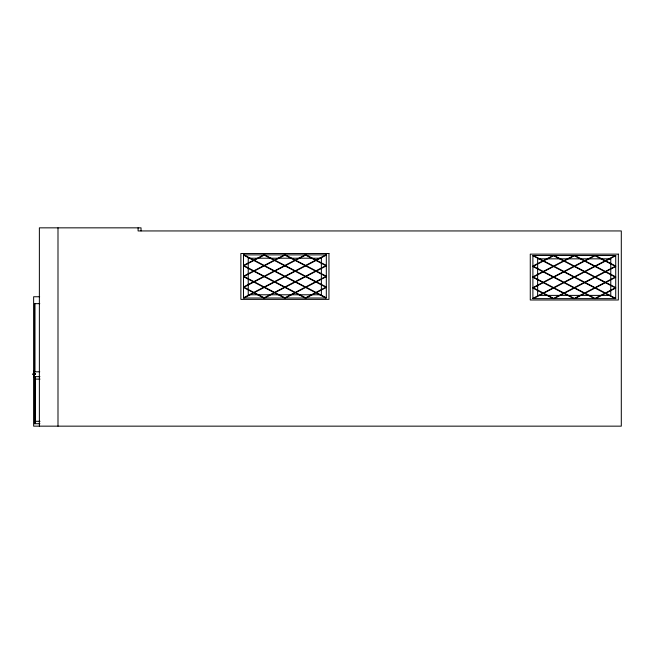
<?xml version="1.0" encoding="UTF-8"?>
<svg xmlns="http://www.w3.org/2000/svg" width="654" height="654" viewBox="0 0 654 654"><rect width="100%" height="100%" fill="white"/><g stroke="black" fill="none" stroke-linecap="round" stroke-linejoin="round"><path stroke-width="0.98" d="M33.272 374.235L33.681 373.606A1.463 0.907 -90 0 1 34.073 373.606L34.809 374.137A1.373 0.85 -90 0 0 35.177 374.137L35.529 373.884L34.637 374.137A1.373 0.85 -90 0 1 34.27 374.137L33.468 374.521M33.64 371.799C34.883 368.439 34.875 379.999 33.64 376.663M35.259 421.282L34.989 423.718L34.989 376.663L35.259 421.282L40.008 421.282M33.37 374.636L33.37 373.924L33.24 374.333M34.041 377.366L33.975 371.014M34.989 373.884C34.482 374.603 31.703 374.791 33.15 373.606A1.463 0.907 -90 0 1 33.534 373.606L34.719 374.579L35.529 373.884M243.501 265.434L253.409 260.276L243.501 255.117M263.766 254.888L253.85 260.047L243.942 254.888M243.501 276.217L263.766 265.663L253.85 260.505L243.942 265.663L253.85 270.83M284.474 254.888L274.557 260.047L264.641 254.888M243.501 287L253.409 281.833L243.501 276.675M305.173 254.888L295.265 260.047L285.348 254.888M243.501 297.774L253.409 292.616L243.501 287.458M325.88 254.888L315.972 260.047L306.056 254.888M243.942 298.003L253.85 292.845L263.766 298.003M326.321 255.117L316.413 260.276L326.321 265.434M264.641 298.003L274.557 292.845L284.474 298.003M326.321 265.892L316.413 271.058L326.321 276.217M285.348 298.003L295.265 292.845L305.173 298.003M326.321 276.675L316.413 281.833L326.321 287M306.056 298.003L315.972 292.845L325.88 298.003M326.321 287.458L316.413 292.616L326.321 297.774M532.896 266.055L542.812 260.897L532.896 255.739M553.161 255.501L543.253 260.668L533.337 255.501M532.896 276.838L553.161 266.284L543.253 261.126L533.337 266.284L543.253 271.443M573.869 255.501L563.961 260.668L554.044 255.501M532.896 287.613L542.812 282.454L532.896 277.296M594.576 255.501L584.66 260.668L574.752 255.501M532.896 298.396L542.812 293.237L532.896 288.071M615.283 255.501L605.367 260.668L595.459 255.501M533.337 298.625L543.253 293.466L553.161 298.625M615.725 255.739L605.808 260.897L615.725 266.055M554.044 298.625L563.961 293.466L573.869 298.625M615.725 266.513L605.808 271.672L615.725 276.838M574.752 298.625L584.66 293.466L594.576 298.625M615.725 277.296L605.808 282.454L615.725 287.613M595.459 298.625L605.367 293.466L615.283 298.625M615.725 288.071L605.808 293.237L615.725 298.396M34.041 370.99L34.114 377.448M39.632 296.752L33.64 296.752L33.64 426.155L621.3 426.155L621.3 230.944L138.092 230.944L138.092 227.845M39.771 303.652L34.449 303.652L34.449 371.799L39.771 371.799M39.91 376.663L34.449 376.663L34.449 423.718L39.91 423.718M35.259 379.099L40.008 379.099M543.695 271.672L553.603 276.838L563.519 271.672L553.603 266.513L533.337 277.067L543.253 282.226L553.161 277.067L532.896 266.513M254.292 271.058L264.208 276.217L274.116 271.058L264.208 265.892L243.942 276.446L253.85 281.604L263.766 276.446L243.501 265.892M141.035 230.944L141.035 227.845L39.371 227.845L39.371 426.155M57.993 227.845L57.993 426.155M34.989 303.652L34.989 371.799M33.779 374.129L33.91 374.636L33.779 374.129M264.208 255.117L254.292 260.276L264.208 265.434L274.116 260.276L264.208 255.117M274.557 260.505L264.641 265.663L274.557 270.83L284.474 265.663L274.557 260.505M284.907 255.117L274.999 260.276L284.907 265.434L294.823 260.276L284.907 255.117M253.85 282.062L243.942 287.229L253.85 292.387L263.766 287.229L253.85 282.062M264.208 276.675L254.292 281.833L264.208 287L274.116 281.833L264.208 276.675M274.557 271.287L264.641 276.446L274.557 281.604L284.474 276.446L274.557 271.287M284.907 265.892L274.999 271.058L284.907 276.217L294.823 271.058L284.907 265.892M295.265 260.505L285.348 265.663L295.265 270.83L305.173 265.663L295.265 260.505M305.614 255.117L295.706 260.276L305.614 265.434L315.53 260.276L305.614 255.117M264.208 287.458L254.292 292.616L264.208 297.774L274.116 292.616L264.208 287.458M274.557 282.062L264.641 287.229L274.557 292.387L284.474 287.229L274.557 282.062M284.907 276.675L274.999 281.833L284.907 287L294.823 281.833L284.907 276.675M295.265 271.287L285.348 276.446L295.265 281.604L305.173 276.446L295.265 271.287M305.614 265.892L295.706 271.058L305.614 276.217L315.53 271.058L305.614 265.892M315.972 260.505L306.056 265.663L315.972 270.83L325.88 265.663L315.972 260.505M284.907 287.458L274.999 292.616L284.907 297.774L294.823 292.616L284.907 287.458M295.265 282.062L285.348 287.229L295.265 292.387L305.173 287.229L295.265 282.062M305.614 276.675L295.706 281.833L305.614 287L315.53 281.833L305.614 276.675M315.972 271.287L306.056 276.446L315.972 281.604L325.88 276.446L315.972 271.287M305.614 287.458L295.706 292.616L305.614 297.774L315.53 292.616L305.614 287.458M315.972 282.062L306.056 287.229L315.972 292.387L325.88 287.229L315.972 282.062M553.603 255.739L543.695 260.897L553.603 266.055L563.519 260.897L553.603 255.739M563.961 261.126L554.044 266.284L563.961 271.443L573.869 266.284L563.961 261.126M574.31 255.739L564.402 260.897L574.31 266.055L584.226 260.897L574.31 255.739M543.253 282.683L533.337 287.842L543.253 293.008L553.161 287.842L543.253 282.683M553.603 277.296L543.695 282.454L553.603 287.613L563.519 282.454L553.603 277.296M563.961 271.901L554.044 277.067L563.961 282.226L573.869 277.067L563.961 271.901M574.31 266.513L564.402 271.672L574.31 276.838L584.226 271.672L574.31 266.513M584.66 261.126L574.752 266.284L584.66 271.443L594.576 266.284L584.66 261.126M595.017 255.739L585.101 260.897L595.017 266.055L604.925 260.897L595.017 255.739M553.603 288.071L543.695 293.237L553.603 298.396L563.519 293.237L553.603 288.071M563.961 282.683L554.044 287.842L563.961 293.008L573.869 287.842L563.961 282.683M574.31 277.296L564.402 282.454L574.31 287.613L584.226 282.454L574.31 277.296M584.66 271.901L574.752 277.067L584.66 282.226L594.576 277.067L584.66 271.901M595.017 266.513L585.101 271.672L595.017 276.838L604.925 271.672L595.017 266.513M605.367 261.126L595.459 266.284L605.367 271.443L615.283 266.284L605.367 261.126M574.31 288.071L564.402 293.237L574.31 298.396L584.226 293.237L574.31 288.071M584.66 282.683L574.752 287.842L584.66 293.008L594.576 287.842L584.66 282.683M595.017 277.296L585.101 282.454L595.017 287.613L604.925 282.454L595.017 277.296M605.367 271.901L595.459 277.067L605.367 282.226L615.283 277.067L605.367 271.901M595.017 288.071L585.101 293.237L595.017 298.396L604.925 293.237L595.017 288.071M605.367 282.683L595.459 287.842L605.367 293.008L615.283 287.842L605.367 282.683M328.954 253.515L240.868 253.515L240.868 299.377L328.954 299.377L328.954 253.515M618.349 254.136L530.271 254.136L530.271 299.99L618.349 299.99L618.349 254.136M326.321 254.888L243.501 254.888L243.501 298.003L326.321 298.003L326.321 254.888M615.725 255.501L532.896 255.501L532.896 298.625L615.725 298.625L615.725 255.501M321.367 258.216L248.242 258.216L248.242 294.774L321.367 294.774L321.367 258.216M610.762 258.837L537.637 258.837L537.637 295.395L610.762 295.395L610.762 258.837"/></g></svg>
